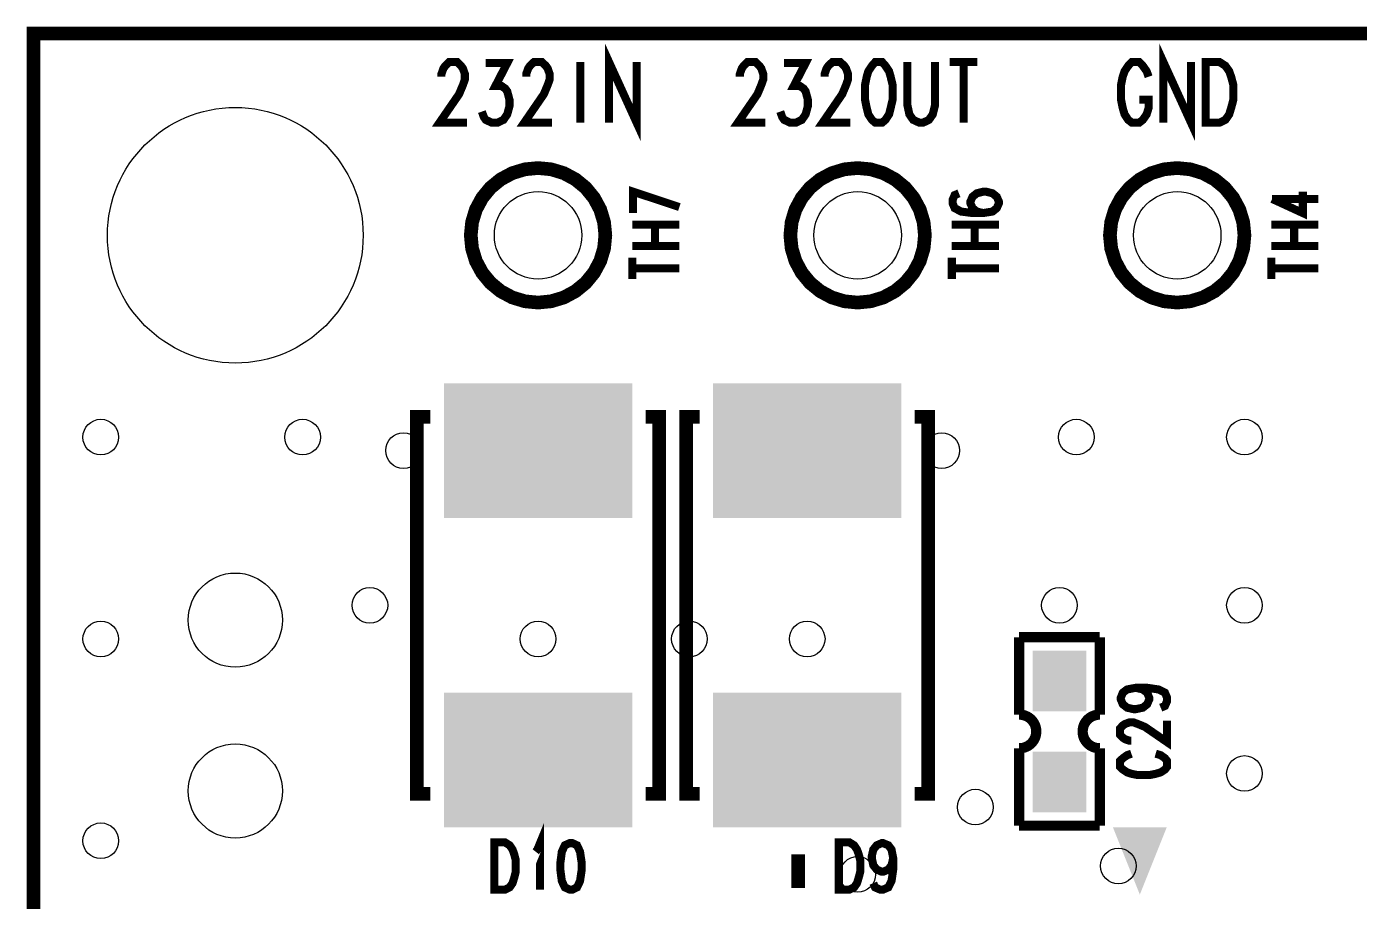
# Model space of a CAD drawing. Extents: x -0.1 to 57.1, y -0.1 to 42.5.
# Drawn here: x -0.1 to 19.71, y 22.1 to 35.1 of the extents above; entities that cross this region are included whole.
import ezdxf

# ---------------------------------------------------------------- set-up
doc = ezdxf.new("R2010")
doc.units = 0
doc.layers.get('0').update_dxf_attribs({"linetype": 'CONTINUOUS'})
doc.layers.add('02_ASSY1_GBR', color=6, linetype='CONTINUOUS')

# ---------------------------------------------------------------- blocks, each defined once
blk = doc.blocks.new('ROUND_13')
blk.add_circle((0, 0), 0.7)
blk = doc.blocks.new('ROUND_125')
blk.add_circle((0, 0), 1.9)
blk = doc.blocks.new('ROUND_127')
blk.add_circle((0, 0), 0.65)
blk = doc.blocks.new('RECTANGLE_130')
blk.add_solid([(1.4, 1), (1.4, -1), (-1.4, 1), (-1.4, -1)])
blk = doc.blocks.new('RECTANGLE_132')
blk.add_solid([(0.4, 0.45), (0.4, -0.45), (-0.4, 0.45), (-0.4, -0.45)])
blk = doc.blocks.new('ROUND_177')
blk.add_circle((0, 0), 0.265)

msp = doc.modelspace()

# ---------------------------------------------------------------- linework, layer by layer
at = {"layer": '02_ASSY1_GBR'}
for points, const_width in [([(0, 0), (57, 0), (57, 35), (0, 35), (0, 0)], 0.2032), ([(8.555, 33.675), (8.555, 34.575), (8.965, 33.675), (8.965, 34.575)], 0.12), ([(16.795, 33.675), (16.795, 34.575), (17.205, 33.675), (17.205, 34.575)], 0.12), ([(6.064, 34.357), (6.064, 34.398), (6.093, 34.48), (6.121, 34.52), (6.179, 34.575), (6.297, 34.575), (6.355, 34.52), (6.383, 34.48), (6.412, 34.398), (6.412, 34.316), (6.383, 34.234), (6.326, 34.098), (6.035, 33.675), (6.445, 33.675)], 0.12), ([(6.723, 34.561), (7.042, 34.561), (6.866, 34.22), (6.956, 34.22), (7.013, 34.18), (7.042, 34.139), (7.075, 34.016), (7.075, 33.92), (7.042, 33.798), (6.985, 33.716), (6.899, 33.675), (6.809, 33.675), (6.723, 33.716), (6.694, 33.757), (6.665, 33.839)], 0.12), ([(7.324, 34.357), (7.324, 34.398), (7.353, 34.48), (7.381, 34.52), (7.439, 34.575), (7.557, 34.575), (7.615, 34.52), (7.643, 34.48), (7.672, 34.398), (7.672, 34.316), (7.643, 34.234), (7.586, 34.098), (7.295, 33.675), (7.705, 33.675)], 0.12), ([(8.13, 34.575), (8.13, 33.675)], 0.12), ([(10.499, 34.357), (10.499, 34.398), (10.528, 34.48), (10.556, 34.52), (10.614, 34.575), (10.732, 34.575), (10.79, 34.52), (10.818, 34.48), (10.847, 34.398), (10.847, 34.316), (10.818, 34.234), (10.761, 34.098), (10.47, 33.675), (10.88, 33.675)], 0.12), ([(11.158, 34.561), (11.477, 34.561), (11.301, 34.22), (11.391, 34.22), (11.448, 34.18), (11.477, 34.139), (11.51, 34.016), (11.51, 33.92), (11.477, 33.798), (11.42, 33.716), (11.334, 33.675), (11.244, 33.675), (11.158, 33.716), (11.129, 33.757), (11.1, 33.839)], 0.12), ([(11.759, 34.357), (11.759, 34.398), (11.788, 34.48), (11.816, 34.52), (11.874, 34.575), (11.992, 34.575), (12.05, 34.52), (12.078, 34.48), (12.107, 34.398), (12.107, 34.316), (12.078, 34.234), (12.021, 34.098), (11.73, 33.675), (12.14, 33.675)], 0.12), ([(12.512, 34.575), (12.463, 34.52), (12.409, 34.439), (12.385, 34.357), (12.36, 34.234), (12.36, 34.016), (12.385, 33.893), (12.409, 33.798), (12.463, 33.716), (12.512, 33.675), (12.614, 33.675), (12.663, 33.716), (12.717, 33.798), (12.741, 33.893), (12.77, 34.016), (12.77, 34.234), (12.741, 34.357), (12.717, 34.439), (12.663, 34.52), (12.614, 34.575), (12.512, 34.575)], 0.12), ([(12.99, 34.575), (12.99, 33.934), (13.019, 33.798), (13.076, 33.716), (13.166, 33.675), (13.224, 33.675), (13.31, 33.716), (13.367, 33.798), (13.4, 33.934), (13.4, 34.575)], 0.12), ([(13.62, 34.575), (14.03, 34.575)], 0.12), ([(13.825, 34.575), (13.825, 33.675)], 0.12), ([(16.575, 34.357), (16.546, 34.439), (16.489, 34.52), (16.436, 34.575), (16.325, 34.575), (16.272, 34.52), (16.218, 34.439), (16.19, 34.357), (16.165, 34.234), (16.165, 34.016), (16.19, 33.893), (16.218, 33.798), (16.272, 33.716), (16.325, 33.675), (16.436, 33.675), (16.489, 33.716), (16.546, 33.798), (16.575, 33.893), (16.575, 34.016), (16.436, 34.016)], 0.12), ([(17.425, 34.575), (17.63, 34.575), (17.716, 34.52), (17.773, 34.439), (17.802, 34.357), (17.835, 34.234), (17.835, 34.016), (17.802, 33.893), (17.773, 33.798), (17.716, 33.716), (17.63, 33.675), (17.425, 33.675), (17.425, 34.575)], 0.12), ([(6.5, 32), (6.519, 31.805), (6.576, 31.617), (6.669, 31.444), (6.793, 31.293), (6.944, 31.169), (7.117, 31.076), (7.305, 31.019), (7.5, 31), (7.695, 31.019), (7.883, 31.076), (8.056, 31.169), (8.207, 31.293), (8.331, 31.444), (8.424, 31.617), (8.481, 31.805), (8.5, 32), (8.481, 32.195), (8.424, 32.383), (8.331, 32.556), (8.207, 32.707), (8.056, 32.831), (7.883, 32.924), (7.695, 32.981), (7.5, 33), (7.305, 32.981), (7.117, 32.924), (6.944, 32.831), (6.793, 32.707), (6.669, 32.556), (6.576, 32.383), (6.519, 32.195), (6.5, 32)], 0.2032), ([(11.25, 32), (11.269, 31.805), (11.326, 31.617), (11.419, 31.444), (11.543, 31.293), (11.694, 31.169), (11.867, 31.076), (12.055, 31.019), (12.25, 31), (12.445, 31.019), (12.633, 31.076), (12.806, 31.169), (12.957, 31.293), (13.081, 31.444), (13.174, 31.617), (13.231, 31.805), (13.25, 32), (13.231, 32.195), (13.174, 32.383), (13.081, 32.556), (12.957, 32.707), (12.806, 32.831), (12.633, 32.924), (12.445, 32.981), (12.25, 33), (12.055, 32.981), (11.867, 32.924), (11.694, 32.831), (11.543, 32.707), (11.419, 32.556), (11.326, 32.383), (11.269, 32.195), (11.25, 32)], 0.2032), ([(16, 32), (16.019, 31.805), (16.076, 31.617), (16.169, 31.444), (16.293, 31.293), (16.444, 31.169), (16.617, 31.076), (16.805, 31.019), (17, 31), (17.195, 31.019), (17.383, 31.076), (17.556, 31.169), (17.707, 31.293), (17.831, 31.444), (17.924, 31.617), (17.981, 31.805), (18, 32), (17.981, 32.195), (17.924, 32.383), (17.831, 32.556), (17.707, 32.707), (17.556, 32.831), (17.383, 32.924), (17.195, 32.981), (17, 33), (16.805, 32.981), (16.617, 32.924), (16.444, 32.831), (16.293, 32.707), (16.169, 32.556), (16.076, 32.383), (16.019, 32.195), (16, 32)], 0.2032), ([(8.911, 32.331), (8.911, 32.649), (9.6, 32.42)], 0.12), ([(13.756, 32.624), (13.692, 32.598), (13.661, 32.525), (13.661, 32.477), (13.692, 32.404), (13.788, 32.353), (13.958, 32.331), (14.117, 32.331), (14.255, 32.353), (14.318, 32.404), (14.35, 32.477), (14.35, 32.5), (14.318, 32.573), (14.255, 32.624), (14.159, 32.649), (14.117, 32.649), (14.021, 32.624), (13.958, 32.573), (13.926, 32.5), (13.926, 32.477), (13.958, 32.404), (14.021, 32.353), (14.117, 32.331)], 0.12), ([(18.411, 32.541), (18.867, 32.331), (18.867, 32.649)], 0.12), ([(18.411, 32.541), (19.1, 32.541)], 0.12), ([(8.9, 32.159), (9.6, 32.159)], 0.12), ([(9.239, 31.841), (9.239, 32.159)], 0.12), ([(13.65, 32.159), (14.35, 32.159)], 0.12), ([(13.989, 31.841), (13.989, 32.159)], 0.12), ([(18.4, 32.159), (19.1, 32.159)], 0.12), ([(18.739, 31.841), (18.739, 32.159)], 0.12), ([(8.9, 31.841), (9.6, 31.841)], 0.12), ([(13.65, 31.841), (14.35, 31.841)], 0.12), ([(18.4, 31.841), (19.1, 31.841)], 0.12), ([(8.9, 31.351), (8.9, 31.669)], 0.12), ([(13.65, 31.351), (13.65, 31.669)], 0.12), ([(18.4, 31.351), (18.4, 31.669)], 0.12), ([(8.9, 31.51), (9.6, 31.51)], 0.12), ([(13.65, 31.51), (14.35, 31.51)], 0.12), ([(18.4, 31.51), (19.1, 31.51)], 0.12), ([(5.9, 23.7), (5.7, 23.7), (5.7, 29.3), (5.9, 29.3)], 0.2032), ([(9.1, 23.7), (9.3, 23.7), (9.3, 29.3), (9.1, 29.3)], 0.2032), ([(9.9, 23.7), (9.7, 23.7), (9.7, 29.3), (9.9, 29.3)], 0.2032), ([(13.1, 23.7), (13.3, 23.7), (13.3, 29.3), (13.1, 29.3)], 0.2032), ([(15.85, 26.025), (14.65, 26.025)], 0.1524), ([(14.65, 24.875), (14.65, 26.025)], 0.1524), ([(15.85, 24.875), (15.85, 26.025)], 0.1524), ([(16.383, 25.274), (16.489, 25.249), (16.553, 25.201), (16.585, 25.125), (16.585, 25.102), (16.553, 25.029), (16.489, 24.978), (16.383, 24.956), (16.352, 24.956), (16.256, 24.978), (16.192, 25.029), (16.161, 25.102), (16.161, 25.125), (16.192, 25.201), (16.256, 25.249), (16.383, 25.274), (16.553, 25.274), (16.723, 25.249), (16.818, 25.201), (16.85, 25.125), (16.85, 25.077), (16.818, 25.004), (16.755, 24.978)], 0.12), ([(14.65, 24.875), (14.675, 24.874), (14.699, 24.871), (14.724, 24.865), (14.747, 24.857), (14.77, 24.847), (14.791, 24.835), (14.811, 24.82), (14.83, 24.804), (14.847, 24.785), (14.862, 24.765), (14.875, 24.744), (14.886, 24.722), (14.894, 24.698), (14.9, 24.674), (14.904, 24.65), (14.905, 24.625), (14.904, 24.6), (14.9, 24.576), (14.894, 24.552), (14.886, 24.528), (14.875, 24.506), (14.862, 24.485), (14.847, 24.465), (14.83, 24.446), (14.811, 24.43), (14.791, 24.415), (14.77, 24.403), (14.747, 24.393), (14.724, 24.385), (14.699, 24.379), (14.675, 24.376), (14.65, 24.375)], 0.1524), ([(15.85, 24.375), (15.825, 24.376), (15.801, 24.379), (15.776, 24.385), (15.753, 24.393), (15.73, 24.403), (15.709, 24.415), (15.689, 24.43), (15.67, 24.446), (15.653, 24.465), (15.638, 24.485), (15.625, 24.506), (15.614, 24.528), (15.606, 24.552), (15.6, 24.576), (15.596, 24.6), (15.595, 24.625), (15.596, 24.65), (15.6, 24.674), (15.606, 24.698), (15.614, 24.722), (15.625, 24.744), (15.638, 24.765), (15.653, 24.785), (15.67, 24.804), (15.689, 24.82), (15.709, 24.835), (15.73, 24.847), (15.753, 24.857), (15.776, 24.865), (15.801, 24.871), (15.825, 24.874), (15.85, 24.875)], 0.1524), ([(16.32, 24.488), (16.288, 24.488), (16.224, 24.51), (16.192, 24.533), (16.15, 24.577), (16.15, 24.67), (16.192, 24.714), (16.224, 24.736), (16.288, 24.759), (16.352, 24.759), (16.415, 24.736), (16.521, 24.692), (16.85, 24.466), (16.85, 24.784)], 0.12), ([(14.65, 23.225), (14.65, 24.375)], 0.1524), ([(15.85, 23.225), (15.85, 24.375)], 0.1524), ([(16.32, 24.294), (16.256, 24.272), (16.192, 24.227), (16.15, 24.186), (16.15, 24.1), (16.192, 24.059), (16.256, 24.017), (16.32, 23.995), (16.415, 23.976), (16.585, 23.976), (16.68, 23.995), (16.755, 24.017), (16.818, 24.059), (16.85, 24.1), (16.85, 24.186), (16.818, 24.227), (16.755, 24.272), (16.68, 24.294)], 0.12), ([(7.465, 22.837), (7.49, 22.869), (7.529, 22.964), (7.529, 22.275)], 0.12), ([(15.85, 23.225), (14.65, 23.225)], 0.1524), ([(6.851, 22.975), (7.01, 22.975), (7.077, 22.933), (7.121, 22.869), (7.144, 22.805), (7.169, 22.71), (7.169, 22.54), (7.144, 22.445), (7.121, 22.37), (7.077, 22.307), (7.01, 22.275), (6.851, 22.275), (6.851, 22.975)], 0.12), ([(7.968, 22.964), (7.898, 22.933), (7.853, 22.837), (7.831, 22.667), (7.831, 22.572), (7.853, 22.402), (7.898, 22.307), (7.968, 22.275), (8.012, 22.275), (8.079, 22.307), (8.124, 22.402), (8.149, 22.572), (8.149, 22.667), (8.124, 22.837), (8.079, 22.933), (8.012, 22.964), (7.968, 22.964)], 0.12), ([(11.971, 22.975), (12.13, 22.975), (12.197, 22.933), (12.241, 22.869), (12.264, 22.805), (12.289, 22.71), (12.289, 22.54), (12.264, 22.445), (12.241, 22.37), (12.197, 22.307), (12.13, 22.275), (11.971, 22.275), (11.971, 22.975)], 0.12), ([(12.779, 22.742), (12.754, 22.636), (12.706, 22.572), (12.63, 22.54), (12.607, 22.54), (12.534, 22.572), (12.483, 22.636), (12.461, 22.742), (12.461, 22.773), (12.483, 22.869), (12.534, 22.933), (12.607, 22.964), (12.63, 22.964), (12.706, 22.933), (12.754, 22.869), (12.779, 22.742), (12.779, 22.572), (12.754, 22.402), (12.706, 22.307), (12.63, 22.275), (12.582, 22.275), (12.509, 22.307), (12.483, 22.37)], 0.12), ([(11.365, 22.8), (11.365, 22.3)], 0.2032)]:
    msp.add_lwpolyline(points, dxfattribs=dict(at, const_width=const_width))
for points in [[(16.045046, 23.199962), (16.844916, 23.2), (16.8449, 23.199962), (16.844916, 23.2)], [(16.444982, 22.200048), (16.045046, 23.199962), (16.444982, 22.200048), (16.8449, 23.199962)]]:
    msp.add_solid(points, dxfattribs=at)

# ---------------------------------------------------------------- block references
for name, p in [('ROUND_125', (3, 32)), ('ROUND_127', (7.5, 32)), ('ROUND_127', (12.25, 32)), ('ROUND_127', (17, 32)), ('RECTANGLE_130', (7.5, 28.8)), ('RECTANGLE_130', (11.5, 28.8)), ('ROUND_177', (1, 29)), ('ROUND_177', (4, 29)), ('ROUND_177', (15.5, 29)), ('ROUND_177', (18, 29)), ('ROUND_177', (5.5, 28.8)), ('ROUND_177', (13.5, 28.8)), ('ROUND_13', (3, 26.28)), ('ROUND_177', (5, 26.5)), ('ROUND_177', (15.25, 26.5)), ('ROUND_177', (18, 26.5)), ('ROUND_177', (1, 26)), ('ROUND_177', (7.5, 26)), ('ROUND_177', (9.75, 26)), ('ROUND_177', (11.5, 26)), ('RECTANGLE_132', (15.25, 25.375)), ('RECTANGLE_130', (7.5, 24.2)), ('RECTANGLE_130', (11.5, 24.2)), ('ROUND_13', (3, 23.74)), ('RECTANGLE_132', (15.25, 23.875)), ('ROUND_177', (18, 24)), ('ROUND_177', (14, 23.5)), ('ROUND_177', (1, 23)), ('ROUND_177', (16.125, 22.625)), ('ROUND_177', (12.25, 22.5))]:
    msp.add_blockref(name, p, dxfattribs=at)

doc.saveas('drawing.dxf')
